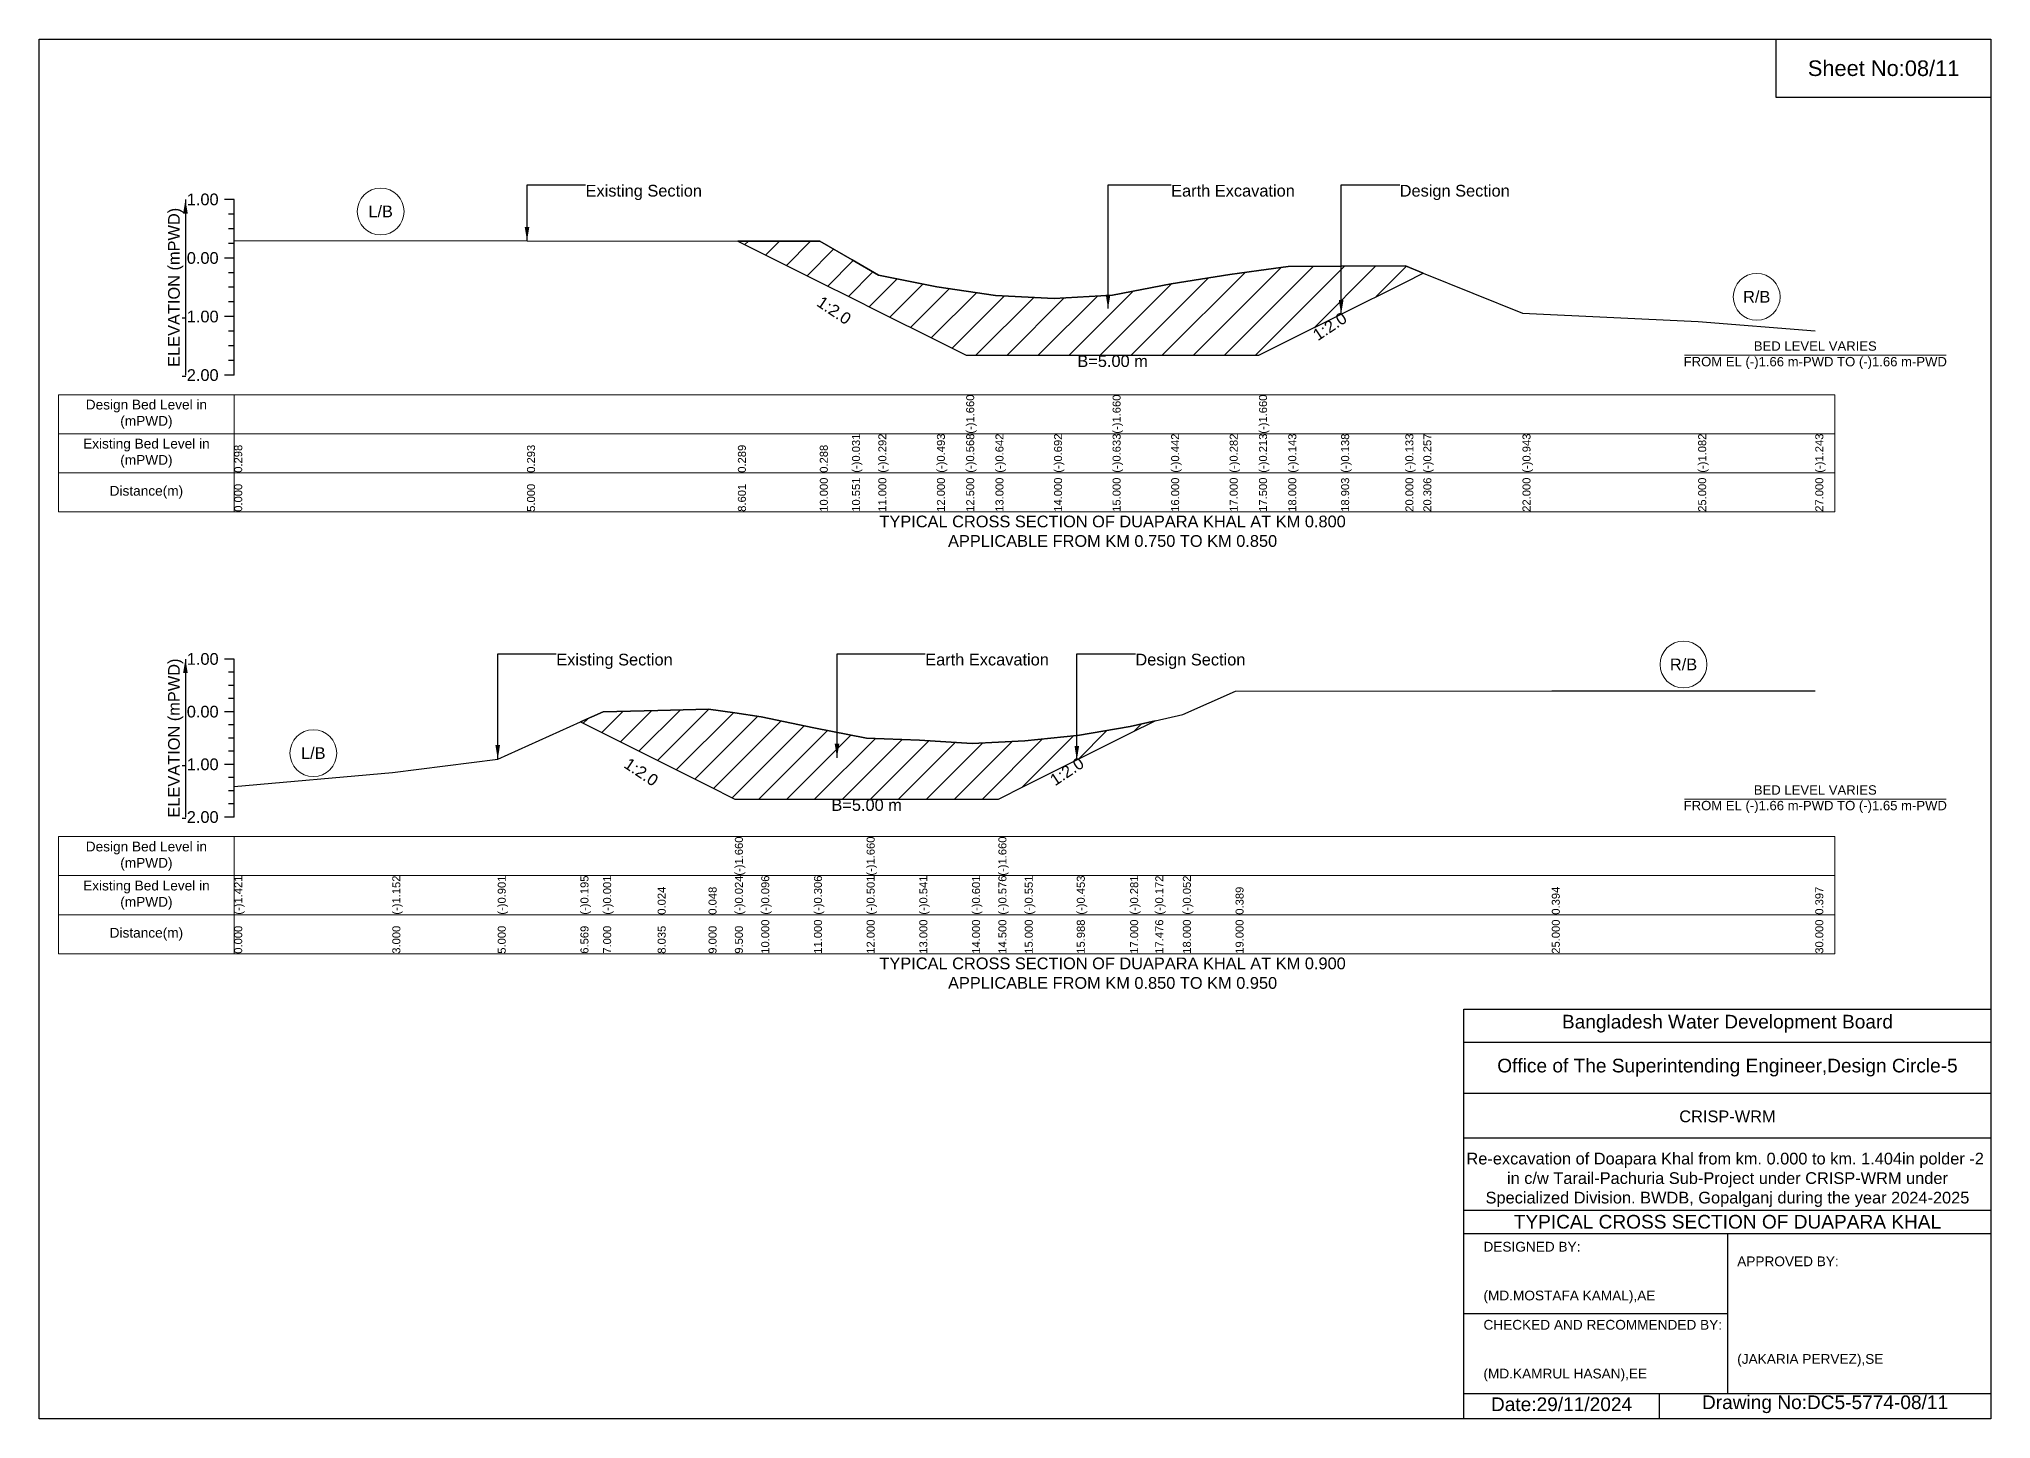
# Model space of a CAD drawing. Header units: inches. Extents: x 91000 to 218000, y -5656 to 7598.
# Drawn here: x 170000 to 178000, y -5656 to 0 of the extents above; entities that cross this region are included whole.
import ezdxf

# ---------------------------------------------------------------- set-up
doc = ezdxf.new("R2010")
doc.units = ezdxf.units.IN
doc.header["$LTSCALE"] = 7
doc.header["$MEASUREMENT"] = 0
for name, color, linetype, lineweight in [('Cross section Data Border', 7, 'Continuous', 9), ('Cross Section Labels', 7, 'Continuous', 9), ('Existing_Bed_Level for Xsection', 7, 'Continuous', 25)]:
    doc.layers.add(name, color=color, linetype=linetype, lineweight=lineweight)
doc.styles.get("Standard").update_dxf_attribs({"font": 'arial.ttf'})
doc.dimstyles.get("Standard").update_dxf_attribs({"dimtxt": 0.18, "dimasz": 0.18, "dimexe": 0.18, "dimexo": 0.0625, "dimgap": 0.09, "dimtad": 0, "dimtih": 1, "dimtoh": 1, "dimdec": 4, "dimzin": 0, "dimdsep": 46, "dimtxsty": 'Standard', "dimcen": 0.09, "dimadec": 0, "dimazin": 0, "dimtfac": 1, "dimtdec": 4, "dimtofl": 0, "dimtmove": 0, "dimatfit": 3, "dimfxl": 1, "dimtolj": 1, "dimtzin": 0, "dimarcsym": 0})

msp = doc.modelspace()

# ---------------------------------------------------------------- hatches: boundary and pattern name
at = {"layer": 'Existing_Bed_Level for Xsection'}
h = msp.add_hatch(dxfattribs=at)
h.set_pattern_fill('ANSI31', color=256, scale=720, style=0)
h.paths.add_polyline_path([(172864.3, -828.2), (173200, -996.1), (173332.1, -1062.2), (173440, -1116.1), (173680, -1236.1), (173800, -1296.1), (173920, -1296.1), (174160, -1296.1), (174400, -1296.1), (174640, -1296.1), (174880, -1296.1), (175000, -1296.1), (175120, -1236.1), (175336.7, -1127.7), (175600, -996.1), (175673.5, -959.4), (175600, -929.6), (175336.7, -930.9), (175120, -932), (175000, -948.7), (174880, -965.4), (174640, -1003.8), (174400, -1049.6), (174160, -1063.8), (173920, -1051.8), (173800, -1033.9), (173680, -1016), (173440, -967.8), (173332.1, -905.2), (173200, -828.6)])
h = msp.add_hatch(dxfattribs=at)
h.set_pattern_fill('ANSI31', color=256, scale=648, style=0)
h.paths.add_polyline_path([(172219, -2799.1), (172312, -2845.6), (172535.5, -2957.4), (172744, -3061.6), (172852, -3115.6), (172960, -3115.6), (173176, -3115.6), (173392, -3115.6), (173608, -3115.6), (173824, -3115.6), (173932, -3115.6), (174040, -3061.6), (174253.4, -2954.9), (174256, -2953.6), (174472, -2845.6), (174574.8, -2794.2), (174472, -2817.8), (174256, -2854.7), (174253.4, -2855), (174040, -2876.1), (173932, -2881.5), (173824, -2886.9), (173608, -2873.9), (173392, -2865.3), (173176, -2823.2), (172960, -2777.8), (172852, -2762.2), (172744, -2746.7), (172535.5, -2751.8), (172312, -2757.3)])

# ---------------------------------------------------------------- linework, layer by layer
for points in [[(170000, 0), (178000, 0), (178000, -5656), (170000, -5656)], [(177120, 0), (178000, 0), (178000, -240), (177120, -240)]]:
    msp.add_lwpolyline(points, close=True)
for points in [[(175840, -5656), (175840, -3976), (178000, -3976)], [(175840, -4112), (178000, -4112)], [(175840, -4320), (178000, -4320)], [(175840, -4504), (178000, -4504)], [(175840, -4800), (178000, -4800)], [(175840, -4896), (178000, -4896)], [(176920, -4896), (176920, -5552)], [(175840, -5224), (176920, -5224)], [(175840, -5552), (178000, -5552)], [(176640, -5552), (176640, -5656)]]:
    msp.add_lwpolyline(points)
at = {"layer": 'Cross section Data Border'}
for points in [[(170080, -1457.7), (177360, -1457.7), (177360, -1937.7), (170080, -1937.7)], [(170080, -3269.1), (177360, -3269.1), (177360, -3749.1), (170080, -3749.1)]]:
    msp.add_lwpolyline(points, close=True, dxfattribs=at)
for points in [[(170800, -1457.7), (170800, -1937.7)], [(170080, -1617.7), (177360, -1617.7)], [(170080, -1777.7), (177360, -1777.7)], [(170800, -3269.1), (170800, -3749.1)], [(170080, -3429.1), (177360, -3429.1)], [(170080, -3589.1), (177360, -3589.1)]]:
    msp.add_lwpolyline(points, dxfattribs=at)
at = {"layer": 'Cross Section Labels'}
for points in [[(176744.2, -1296.1), (177815.8, -1296.1)], [(176744.2, -3115.6), (177815.8, -3115.6)]]:
    msp.add_lwpolyline(points, dxfattribs=at)
for centre in [(171400, -706.8), (177040, -1056.7), (176740, -2563.6), (171124, -2926.9)]:
    msp.add_circle(centre, 96, dxfattribs=at)
at = {"layer": 'Existing_Bed_Level for Xsection'}
for points in [[(170800, -657.7), (170760, -657.7)], [(170800, -717.7), (170776, -717.7)], [(170800, -1377.7), (170800, -1137.7), (170800, -897.7), (170800, -657.7)], [(170800, -777.7), (170776, -777.7)], [(170800, -837.7), (170776, -837.7)], [(170800, -826.2), (172000, -827.4), (172864.3, -828.2), (173200, -828.6), (173332.1, -905.2), (173440, -967.8), (173680, -1016), (173800, -1033.9), (173800, -1033.9), (173920, -1051.8), (174160, -1063.8), (174400, -1049.6), (174400, -1049.6), (174640, -1003.8), (174880, -965.4), (175000, -948.7), (175000, -948.7), (175120, -932), (175336.7, -930.9), (175600, -929.6), (175673.5, -959.4), (176080, -1124), (176800, -1157.4), (177280, -1196)], [(170800, -897.7), (170760, -897.7)], [(170800, -957.7), (170776, -957.7)], [(170800, -1017.7), (170776, -1017.7)], [(170800, -1077.7), (170776, -1077.7)], [(170800, -1137.7), (170760, -1137.7)], [(170800, -1197.7), (170776, -1197.7)], [(170800, -1257.7), (170776, -1257.7)], [(170800, -1317.7), (170776, -1317.7)], [(170800, -1377.7), (170760, -1377.7)], [(170800, -2541.1), (170760, -2541.1)], [(170800, -3189.1), (170800, -2973.1), (170800, -2757.1), (170800, -2541.1)], [(170800, -2595.1), (170776, -2595.1)], [(170800, -2649.1), (170776, -2649.1)], [(170800, -2703.1), (170776, -2703.1)], [(170800, -3064), (171448, -3005.9), (171880, -2951.7), (172219, -2799.1), (172312, -2757.3), (172535.5, -2751.8), (172744, -2746.7), (172852, -2762.2), (172852, -2762.2), (172960, -2777.8), (173176, -2823.2), (173392, -2865.3), (173392, -2865.3), (173608, -2873.9), (173824, -2886.9), (173932, -2881.5), (173932, -2881.5), (174040, -2876.1), (174253.4, -2855), (174256, -2854.7), (174472, -2817.8), (174574.8, -2794.2), (174688, -2768.3), (174904, -2673), (176200, -2672), (177280, -2671.3)], [(170800, -2757.1), (170760, -2757.1)], [(170800, -2811.1), (170776, -2811.1)], [(170800, -2865.1), (170776, -2865.1)], [(170800, -2919.1), (170776, -2919.1)], [(170800, -2973.1), (170760, -2973.1)], [(170800, -3027.1), (170776, -3027.1)], [(170800, -3081.1), (170776, -3081.1)], [(170800, -3189.1), (170760, -3189.1)], [(170800, -3135.1), (170776, -3135.1)]]:
    msp.add_lwpolyline(points, dxfattribs=at)
for points in [[(172864.3, -828.2), (172864.3, -828.2), (173200, -996.1), (173332.1, -1062.2), (173440, -1116.1), (173680, -1236.1), (173800, -1296.1), (173800, -1296.1), (173920, -1296.1), (174160, -1296.1), (174400, -1296.1), (174400, -1296.1), (174640, -1296.1), (174880, -1296.1), (175000, -1296.1), (175000, -1296.1), (175120, -1236.1), (175336.7, -1127.7), (175600, -996.1), (175673.5, -959.4), (175673.5, -959.4), (175673.5, -959.4), (175600, -929.6), (175336.7, -930.9), (175120, -932), (175000, -948.7), (175000, -948.7), (174880, -965.4), (174640, -1003.8), (174400, -1049.6), (174400, -1049.6), (174160, -1063.8), (173920, -1051.8), (173800, -1033.9), (173800, -1033.9), (173680, -1016), (173440, -967.8), (173332.1, -905.2), (173200, -828.6), (172864.3, -828.2)], [(172219, -2799.1), (172219, -2799.1), (172312, -2845.6), (172535.5, -2957.4), (172744, -3061.6), (172852, -3115.6), (172852, -3115.6), (172960, -3115.6), (173176, -3115.6), (173392, -3115.6), (173392, -3115.6), (173608, -3115.6), (173824, -3115.6), (173932, -3115.6), (173932, -3115.6), (174040, -3061.6), (174253.4, -2954.9), (174256, -2953.6), (174472, -2845.6), (174574.8, -2794.2), (174472, -2817.8), (174256, -2854.7), (174253.4, -2855), (174040, -2876.1), (173932, -2881.5), (173932, -2881.5), (173824, -2886.9), (173608, -2873.9), (173392, -2865.3), (173392, -2865.3), (173176, -2823.2), (172960, -2777.8), (172852, -2762.2), (172852, -2762.2), (172744, -2746.7), (172535.5, -2751.8), (172312, -2757.3), (172219, -2799.1)]]:
    msp.add_lwpolyline(points, close=True, dxfattribs=at)

# ---------------------------------------------------------------- texts
at = {"attachment_point": 5}
for s, insert, char_height in [('Sheet No:08/11', (177560, -120), 64), ('Bangladesh Water Development Board', (176920, -4036), 56), ('Office of The Superintending Engineer,Design Circle-5', (176920, -4216), 56)]:
    msp.add_mtext(s, dxfattribs=dict(at, insert=insert, char_height=char_height))
for s, insert, char_height, width, attachment_point in [('CRISP-WRM', (176920, -4416), 48, 2240, 5), ('Re-excavation of Doapara Khal from km. 0.000 to km. 1.404in polder -2  in c/w Tarail-Pachuria Sub-Project under CRISP-WRM under Specialized Division. BWDB, Gopalganj during the year 2024-2025', (176920, -4676), 48, 2160, 5), ('TYPICAL CROSS SECTION OF DUAPARA KHAL', (176920, -4848), 56, 2240, 5), ('DESIGNED BY:^J^J^J(MD.MOSTAFA KAMAL),AE', (175920, -5056), 40, 1120, 4), ('APPROVED BY:^J^J^J^J^J^J(JAKARIA PERVEZ),SE', (176960, -5216), 40, 1120, 4), ('CHECKED AND RECOMMENDED BY:^J^J^J(MD.KAMRUL HASAN),EE', (175920, -5376), 40, 1120, 4), ('Date:29/11/2024', (176240, -5596), 56, 1120, 5), ('Drawing No:DC5-5774-08/11', (177320, -5596), 56, 1760, 5)]:
    msp.add_mtext(s, dxfattribs=dict(insert=insert, char_height=char_height, width=width, attachment_point=attachment_point))
at = {"layer": 'Cross section Data Border', "char_height": 40, "width": 640, "attachment_point": 5}
for s, insert in [('Design Bed Level in (mPWD)', (170440, -1537.7)), ('Existing Bed Level in (mPWD)', (170440, -1697.7)), ('Distance(m)', (170440, -1857.7)), ('Design Bed Level in (mPWD)', (170440, -3349.1)), ('Existing Bed Level in (mPWD)', (170440, -3509.1)), ('Distance(m)', (170440, -3669.1))]:
    msp.add_mtext(s, dxfattribs=dict(at, insert=insert))
at = {"layer": 'Cross Section Labels'}
for s, insert, char_height, attachment_point in [('Existing Section', (172240, -597.7), 48, 1), ('Earth Excavation', (174640, -597.7), 48, 1), ('Design Section', (175576.7, -597.7), 48, 1), ('L/B', (171400, -706.8), 48, 5), ('R/B', (177040, -1056.7), 48, 5), ('BED LEVEL VARIES ^JFROM EL (-)1.66 m-PWD TO (-)1.66 m-PWD', (177280, -1296.1), 38.4, 5), ('B=5.00 m', (174400, -1296.1), 48, 2), ('TYPICAL CROSS SECTION OF DUAPARA KHAL AT KM 0.800^JAPPLICABLE FROM KM 0.750 TO KM 0.850', (174400, -2017.7), 48, 5), ('Existing Section', (172120, -2519.5), 48, 1), ('Earth Excavation', (173632, -2519.5), 48, 1), ('Design Section', (174493.4, -2519.5), 48, 1), ('R/B', (176740, -2563.6), 48, 5), ('L/B', (171124, -2926.9), 48, 5), ('B=5.00 m', (173392, -3115.6), 48, 2), ('BED LEVEL VARIES ^JFROM EL (-)1.66 m-PWD TO (-)1.65 m-PWD', (177280, -3115.6), 38.4, 5), ('TYPICAL CROSS SECTION OF DUAPARA KHAL AT KM 0.900^JAPPLICABLE FROM KM 0.850 TO KM 0.950', (174400, -3829.1), 48, 5)]:
    msp.add_mtext(s, dxfattribs=dict(at, insert=insert, char_height=char_height, attachment_point=attachment_point))
at = {"layer": 'Cross Section Labels', "char_height": 48, "attachment_point": 2}
for insert, rotation in [((173272.1, -1092.2), 326.30993), ((175276.7, -1157.7), 33.69007), ((172481.5, -2984.4), 326.30993), ((174199.4, -2981.9), 33.69007)]:
    msp.add_mtext('1:2.0', dxfattribs=dict(at, insert=insert, rotation=rotation))
at = {"layer": 'Existing_Bed_Level for Xsection', "char_height": 48, "attachment_point": 6}
for s, insert in [('1.00', (170736, -657.7)), ('0.00', (170736, -897.7)), ('-1.00', (170736, -1137.7)), ('-2.00', (170736, -1377.7)), ('1.00', (170736, -2541.1)), ('0.00', (170736, -2757.1)), ('-1.00', (170736, -2973.1)), ('-2.00', (170736, -3189.1))]:
    msp.add_mtext(s, dxfattribs=dict(at, insert=insert))
at = {"layer": 'Existing_Bed_Level for Xsection', "rotation": 90}
for s, insert, char_height, attachment_point in [('ELEVATION (mPWD)', (170560, -1017.7), 48, 5), ('(-)1.660', (173800, -1617.7), 32.8, 1), ('(-)1.660', (174400, -1617.7), 32.8, 1), ('(-)1.660', (175000, -1617.7), 32.8, 1), ('0.298', (170800, -1777.7), 32.8, 1), ('0.293', (172000, -1777.7), 32.8, 1), ('0.289', (172864.3, -1777.7), 32.8, 1), ('0.288', (173200, -1777.7), 32.8, 1), ('(-)0.031', (173332.1, -1777.7), 32.8, 1), ('(-)0.292', (173440, -1777.7), 32.8, 1), ('(-)0.493', (173680, -1777.7), 32.8, 1), ('(-)0.568', (173800, -1777.7), 32.8, 1), ('(-)0.642', (173920, -1777.7), 32.8, 1), ('(-)0.692', (174160, -1777.7), 32.8, 1), ('(-)0.633', (174400, -1777.7), 32.8, 1), ('(-)0.442', (174640, -1777.7), 32.8, 1), ('(-)0.282', (174880, -1777.7), 32.8, 1), ('(-)0.213', (175000, -1777.7), 32.8, 1), ('(-)0.143', (175120, -1777.7), 32.8, 1), ('(-)0.138', (175336.7, -1777.7), 32.8, 1), ('(-)0.133', (175600, -1777.7), 32.8, 1), ('(-)0.257', (175673.5, -1777.7), 32.8, 1), ('(-)0.943', (176080, -1777.7), 32.8, 1), ('(-)1.082', (176800, -1777.7), 32.8, 1), ('(-)1.243', (177280, -1777.7), 32.8, 1), ('0.000', (170800, -1937.7), 32.8, 1), ('5.000', (172000, -1937.7), 32.8, 1), ('8.601', (172864.3, -1937.7), 32.8, 1), ('10.000', (173200, -1937.7), 32.8, 1), ('10.551', (173332.1, -1937.7), 32.8, 1), ('11.000', (173440, -1937.7), 32.8, 1), ('12.000', (173680, -1937.7), 32.8, 1), ('12.500', (173800, -1937.7), 32.8, 1), ('13.000', (173920, -1937.7), 32.8, 1), ('14.000', (174160, -1937.7), 32.8, 1), ('15.000', (174400, -1937.7), 32.8, 1), ('16.000', (174640, -1937.7), 32.8, 1), ('17.000', (174880, -1937.7), 32.8, 1), ('17.500', (175000, -1937.7), 32.8, 1), ('18.000', (175120, -1937.7), 32.8, 1), ('18.903', (175336.7, -1937.7), 32.8, 1), ('20.000', (175600, -1937.7), 32.8, 1), ('20.306', (175673.5, -1937.7), 32.8, 1), ('22.000', (176080, -1937.7), 32.8, 1), ('25.000', (176800, -1937.7), 32.8, 1), ('27.000', (177280, -1937.7), 32.8, 1), ('ELEVATION (mPWD)', (170560, -2865.1), 48, 5), ('(-)1.660', (172852, -3429.1), 32.8, 1), ('(-)1.660', (173392, -3429.1), 32.8, 1), ('(-)1.660', (173932, -3429.1), 32.8, 1), ('(-)1.421', (170800, -3589.1), 32.8, 1), ('(-)1.152', (171448, -3589.1), 32.8, 1), ('(-)0.901', (171880, -3589.1), 32.8, 1), ('(-)0.195', (172219, -3589.1), 32.8, 1), ('(-)0.001', (172312, -3589.1), 32.8, 1), ('(-)0.024', (172852, -3589.1), 32.8, 1), ('(-)0.096', (172960, -3589.1), 32.8, 1), ('(-)0.306', (173176, -3589.1), 32.8, 1), ('(-)0.501', (173392, -3589.1), 32.8, 1), ('(-)0.541', (173608, -3589.1), 32.8, 1), ('(-)0.601', (173824, -3589.1), 32.8, 1), ('(-)0.576', (173932, -3589.1), 32.8, 1), ('(-)0.551', (174040, -3589.1), 32.8, 1), ('(-)0.453', (174253.4, -3589.1), 32.8, 1), ('(-)0.281', (174472, -3589.1), 32.8, 1), ('(-)0.172', (174574.8, -3589.1), 32.8, 1), ('(-)0.052', (174688, -3589.1), 32.8, 1), ('0.024', (172535.5, -3589.1), 32.8, 1), ('0.048', (172744, -3589.1), 32.8, 1), ('0.389', (174904, -3589.1), 32.8, 1), ('0.394', (176200, -3589.1), 32.8, 1), ('0.397', (177280, -3589.1), 32.8, 1), ('0.000', (170800, -3749.1), 32.8, 1), ('3.000', (171448, -3749.1), 32.8, 1), ('5.000', (171880, -3749.1), 32.8, 1), ('6.569', (172219, -3749.1), 32.8, 1), ('7.000', (172312, -3749.1), 32.8, 1), ('8.035', (172535.5, -3749.1), 32.8, 1), ('9.000', (172744, -3749.1), 32.8, 1), ('9.500', (172852, -3749.1), 32.8, 1), ('10.000', (172960, -3749.1), 32.8, 1), ('11.000', (173176, -3749.1), 32.8, 1), ('12.000', (173392, -3749.1), 32.8, 1), ('13.000', (173608, -3749.1), 32.8, 1), ('14.000', (173824, -3749.1), 32.8, 1), ('14.500', (173932, -3749.1), 32.8, 1), ('15.000', (174040, -3749.1), 32.8, 1), ('15.988', (174253.4, -3749.1), 32.8, 1), ('17.000', (174472, -3749.1), 32.8, 1), ('17.476', (174574.8, -3749.1), 32.8, 1), ('18.000', (174688, -3749.1), 32.8, 1), ('19.000', (174904, -3749.1), 32.8, 1), ('25.000', (176200, -3749.1), 32.8, 1), ('30.000', (177280, -3749.1), 32.8, 1)]:
    msp.add_mtext(s, dxfattribs=dict(at, insert=insert, char_height=char_height, attachment_point=attachment_point))

# ---------------------------------------------------------------- leaders
at = {"layer": 'Cross Section Labels', "annotation_type": 0, "has_hookline": 1, "hookline_direction": 0}
for points, text_width in [([(172000, -827.4), (172000, -597.7), (172239.9, -597.7)], 467.2), ([(174381.4, -1105.1), (174381.4, -597.7), (174639.9, -597.7)], 497), ([(175336.7, -1127.7), (175336.7, -597.7), (175576.6, -597.7)], 441.2), ([(171880, -2951.7), (171880, -2519.5), (172119.9, -2519.5)], 467.2), ([(173270.5, -2945.8), (173270.5, -2519.5), (173631.9, -2519.5)], 497), ([(174253.4, -2954.9), (174253.4, -2519.5), (174493.3, -2519.5)], 441.2)]:
    msp.add_leader(points, dimstyle='Standard', override={"dimasz": 57.6}, dxfattribs=dict(at, text_width=text_width))
at = {"layer": 'Existing_Bed_Level for Xsection'}
for points in [[(170600, -657.7), (170600, -1377.7)], [(170600, -2541.1), (170600, -3189.1)]]:
    msp.add_leader(points, dimstyle='Standard', override={"dimasz": 57.6}, dxfattribs=at)

doc.saveas('drawing.dxf')
